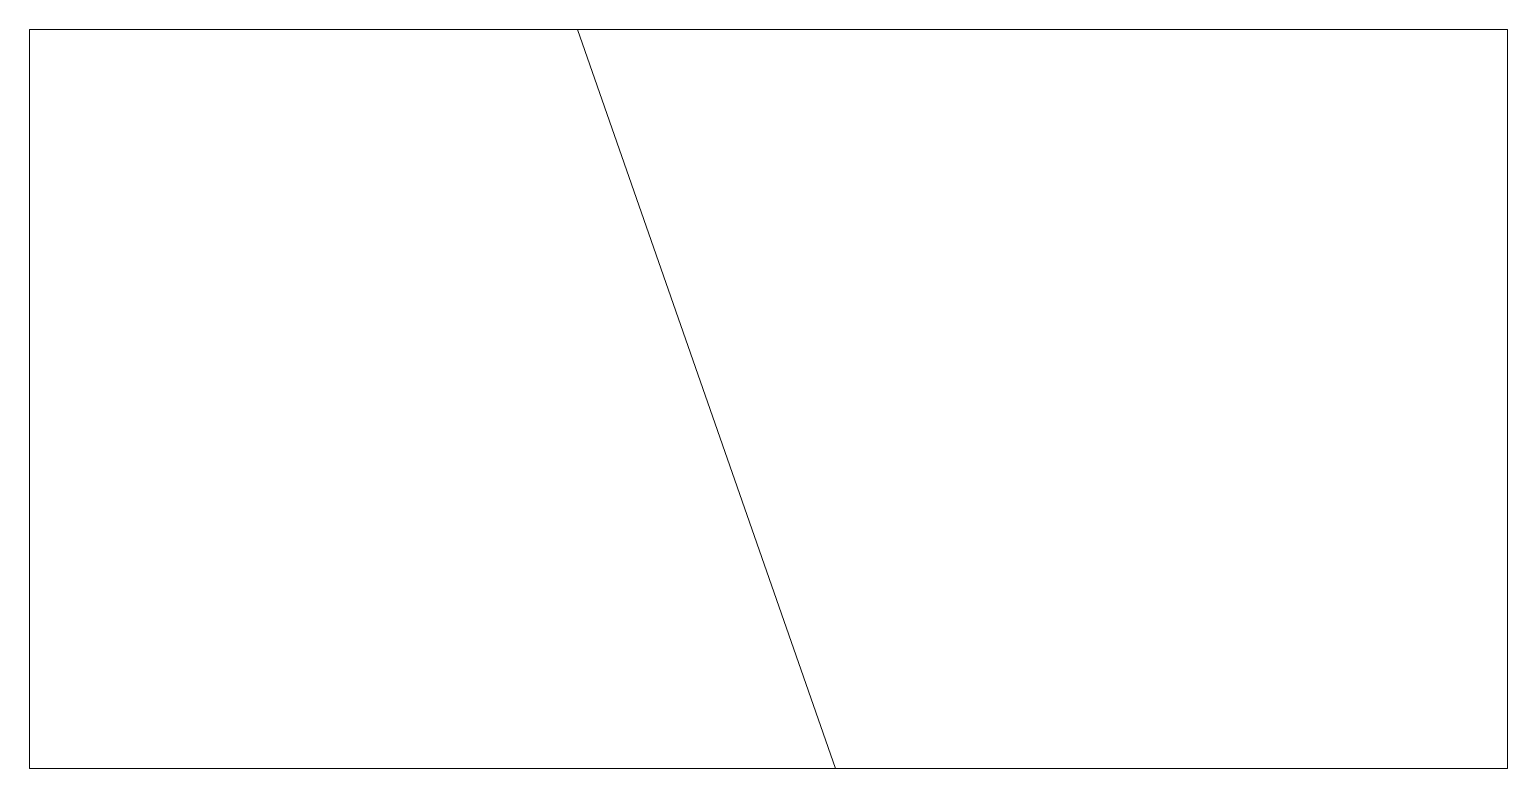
# Model space of a CAD drawing. Header units: feet. Extents: x 0 to 4, y 0 to 2.
import ezdxf

# ---------------------------------------------------------------- set-up
doc = ezdxf.new("R2010")
doc.units = ezdxf.units.FT
doc.header["$MEASUREMENT"] = 0
doc.layers.add('HATCH', color=111, linetype='Continuous', lineweight=15)

msp = doc.modelspace()

# ---------------------------------------------------------------- hatches: boundary and pattern name
at = {"layer": 'HATCH'}
h = msp.add_hatch(dxfattribs=at)
h.set_pattern_fill('ANSI37', color=256, scale=30, style=0)
h.set_pattern_definition([(19.22843295, (478541.9166, 2178939.327), (-1.2350071935, 3.540798954), []), (109.22843295, (478541.9166, 2178939.327), (-3.540798954, -1.2350071935), [])])
h.paths.add_polyline_path([(0, 0), (4, 0), (4, 2), (0, 2)], flags=0)

# ---------------------------------------------------------------- linework, layer by layer
for p, q in [((4, 2), (0, 2)), ((0, 2), (0, 0)), ((4, 0), (4, 2)), ((0, 0), (4, 0))]:
    msp.add_line(p, q, dxfattribs=at)

doc.saveas('drawing.dxf')
